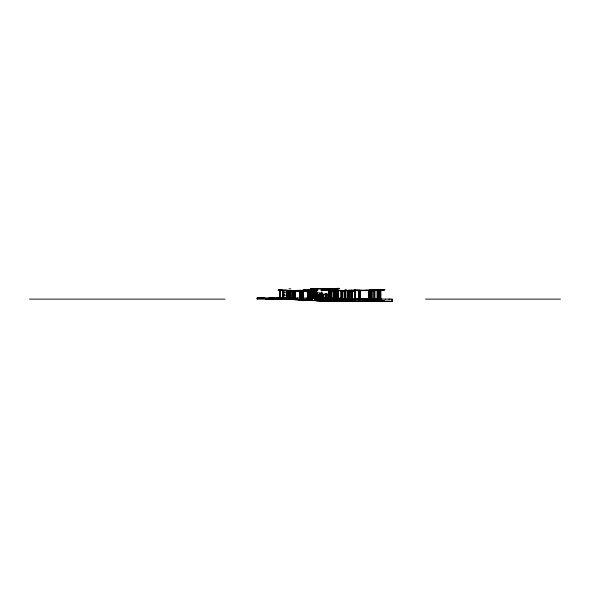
<?xml version="1.0" encoding="UTF-8"?>
<svg xmlns="http://www.w3.org/2000/svg" width="590" height="590" viewBox="0 0 590 590"><rect width="100%" height="100%" fill="white"/><g stroke="black" fill="none" stroke-linecap="round" stroke-linejoin="round"><path stroke-width="0.89" d="M353.403 301.35L352.363 301.32L392.136 301.401L392.136 299.115L388.751 299.115M359.177 300.443L359.192 299.875L359.207 300.952M310.709 289.683L310.561 288.635L310.554 289.019L339.206 288.724L337.451 288.82M310.502 289.469L310.539 288.923M309.986 298.828L310.163 298.747M372.961 299.034L367.128 299.078L366.53 300.517L366.759 299.55L365.815 299.705M366.582 300.325L366.67 299.838M366.552 300.273L366.434 300.863L366.582 300.17M366.685 299.956L367.563 299.565M366.7 299.868L368.706 299.373M366.722 299.808L366.279 299.691M373.426 299.558L370.911 300.133M366.427 300.878L366.058 301.401M329.375 292.684L329.508 292.161M369.709 289.838L369.392 290.376A6.291 0.479 3.8 0 1 369.06 290.472L366.346 290.582M369.392 290.361A8.349 0.826 8 0 0 369.524 290.258L370.055 289.461L369.731 289.801M329.663 291.777L329.235 292.92M370.822 300.015L370.822 299.978A7.449 0.826 2.1 0 1 371.553 299.661M329.109 293.319L329.058 293.26A30.208 6.269 36.1 0 1 328.829 293.429M316.247 292.316L316.026 292.574M310.561 288.613L339.206 288.584L337.451 288.687M370.1 289.41L370.631 289.41A5.598 0.472 -1.3 0 0 370.395 289.638M370.1 289.543L380.948 289.594L380.38 289.727M316.093 292.367L314.61 293.761M384.252 301.173L384.724 300.974L378.935 301.32M315.952 292.515L312.774 294.469L320.665 294.285M323.342 300.974L323.342 294.388L327.605 294.13L328.888 293.473M328.866 293.628L328.888 293.614A30.208 6.276 37.2 0 0 328.991 293.422M276.231 298.319L277.617 298.053M328.792 293.555L328.335 293.805M314.566 293.65L312.774 294.336L315.724 294.299M368.669 299.447L368.182 299.499M317.604 300.62L312.302 300.413L313.12 300.48M368.625 299.3L369.023 299.027L368.544 299.101M330.341 301.114L334.117 300.494M331.676 300.826L331.499 300.885M331.558 300.812L331.978 300.664L331.558 300.863M322.745 299.514L326.115 299.838M269.955 298.149L271.245 298.053M380.875 289.513L380.203 289.616M322.811 299.491L323.386 299.514A9.477 0.767 -1.3 0 1 325.223 299.314L326.661 299.255A6.756 0.524 0.5 0 1 327.384 299.219L331.831 299.115M309.632 298.887L309.138 299.049M312.98 300.435L312.125 300.317M330.843 301.092L390.344 301.32M309.521 298.916L308.305 299.174L308.666 299.071M321.734 290.147L323.851 290.066M383.618 301.387L383.618 301.306A7.301 0.391 0.4 0 1 379.429 301.328A7.301 0.391 0.4 0 0 383.581 301.306L384.496 301.077M332.384 300.62L332.989 300.546M310.628 298.053C308.268 300.826 294.484 298.437 289.543 299.226M343.203 290.848L344.759 290.627L344.796 299.558M343.203 290.988L344.531 290.796M339.405 290.568L339.486 290.582A22.531 1.305 -2 0 1 339.958 290.693L342.938 290.892M342.938 291.025L339.906 290.804M342.613 290.936L342.62 301.357L347.834 301.394M369.089 290.31L368.986 290.324A8.349 0.76 6.2 0 1 368.588 290.369M368.986 290.464L369.163 300.413M333.357 289.181L334.014 289.093M333.357 289.314L334.331 289.181M333.026 289.358L324.707 290.044M332.686 289.27L324.707 289.904M380.24 289.749L377.821 289.83M330.481 301.099L336.248 301.202M379.407 289.683A12.766 0.369 -4 0 0 379.849 289.631L373.699 290.258M379.621 289.823L374.141 290.369M324.471 299.255L325.415 299.152M326.735 299.042A10.989 1.195 0.3 0 0 325.503 299.167L325.415 299.204M373.005 299.55L373.212 299.528M380.307 299.152L380.867 299.108L380.085 299.159M323.386 299.514L325.282 299.351A9.477 0.767 -1.3 0 0 323.379 299.565M332.2 290.546L337.635 290.553M346.581 290.413L346.861 290.383A11.431 1.283 -3.8 0 1 354.288 290.037M331.882 299.506L332.642 299.381M330.857 299.609L331.882 299.455M332.642 299.432L333.151 299.329M309.625 298.208L310.222 298.4M332.9 299.41L334.759 299.182M373.632 299.484L373.942 299.455M373.839 299.462L374.856 299.373M331.115 299.528L330.076 299.676M333.416 299.359L335.319 299.145M373.957 299.506L376.096 299.278M310.141 289.815L309.728 289.845M374.222 299.477L374.997 299.41M332.377 290.391L335.828 290.346M367.747 299.543L367.371 299.632M329.81 299.646L329.264 299.742M373.374 301.276L370.439 301.394L371.132 301.284M375.469 299.381L376.324 299.314M369.856 301.401L372.423 301.32M327.037 299.049L327.258 298.983A7.309 0.797 0.3 0 1 327.509 298.968L328.438 298.916M380.727 299.108L380.189 299.049L380.793 299.049M359.664 301.409L359.524 301.401M307.818 291.231L312.567 290.959M367.378 299.049L367.74 298.96M307.538 291.246L293.437 291.032M383.662 301.166L382.858 301.261M373.168 290.265L372.438 290.317L373.618 290.265M334.648 298.643L335.717 298.584L334.088 298.732M371.442 301.269L372.172 301.401M377.29 289.483L380.845 289.417M373.448 290.273L376.309 290.088M336.743 298.577L336.92 288.724M377.017 289.498L372.474 289.565M376.944 290.059L383.972 289.845M370.387 290.258L384.909 289.801L380.181 289.756M380.189 290.022L372.438 290.457L372.873 290.442M371.486 301.32L371.877 301.247M309.042 289.882L303.275 290.125M306.667 299.292L306.394 299.307M301.04 290.228L295.295 290.479M301.04 290.369L295.295 290.612M330.201 301.18L338.188 301.328M366.589 299.624L366.132 299.698M377.084 299.278L377.902 299.189M377.202 299.27L379.746 299.174M383.375 301.18L382.858 301.202M303.82 290.236L310.679 289.845A6.726 0.391 2.8 0 0 310.546 289.705M368.138 290.391L366.346 290.442M325.274 299.853L327.369 299.794A15.554 2.021 1.6 0 0 329.095 299.654M372.71 290.162L371.752 290.206M384.702 289.675L382.468 289.705M327.199 299.868L342.967 299.27M380.004 299.159L375.004 299.101M360.778 301.313L360.357 301.409L361.228 301.401M371.752 290.066L370.387 290.118M383.972 289.705L384.65 289.668M328.755 298.96L329.397 298.879M360.468 301.387L360.099 301.401L361.397 301.291M312.28 291.099L300.524 291.63L289.491 290.774M277.698 298.053L279.505 298.024M329.072 298.946L329.721 298.865M366.132 299.639L365.321 299.727M378.138 299.233L378.596 299.159M378.367 299.226L379.355 299.13L379.326 289.483M367.858 301.313L367.238 301.225L368.212 301.298M369.842 290.14L369.288 290.162M377.239 289.985L377.821 289.97M338.66 298.429L343.033 298.385M329.721 298.923L330.695 298.835M338.66 298.481L339.545 298.459M330.046 298.909L331.019 298.82M340.695 298.806L343.122 298.665L340.489 298.54M360.822 298.968L360.202 298.96L360.623 298.96M365.859 299.705L364.827 299.735M295.007 290.619L295.015 299.278M324.5 294.218L323.298 294.255M306.107 299.255L305.517 299.329M333.166 299.078L340.511 298.813M334.036 300.487L336.779 300.642M359.081 301.409L362.437 301.261M294.72 290.494L288.776 290.538M294.72 290.634L288.776 290.678M380.181 289.889L382.468 289.838M305.812 299.27L305.214 299.337M326.115 299.897L326.277 299.838A10.45 1.21 1.2 0 0 326.963 299.764A10.45 1.21 1.2 0 1 326.285 299.838M362.437 301.32L364.192 301.225M362.415 301.32L362.82 301.313M323.851 289.926L322.029 289.985L323.659 290.125M363.978 299.757L364.981 299.735M362.577 301.313L363.691 301.291M372.445 301.284L372.991 301.225M365.815 290.457L355.468 290.634M365.815 290.59L358.27 290.723M366.737 290.228L364.074 290.258M294.277 298.016L291.563 298.024M304.27 299.351L305.214 299.285M338.454 299.012L339.132 299.005M334.405 300.48L335.437 300.509M363.882 301.284L364.672 301.217M366.442 290.369L363.86 290.258M322.642 294.263L321.668 294.277M322.642 294.403L321.668 294.417M363.809 299.705L362.599 299.772M364.399 301.276L364.922 301.217M354.339 290.022L359.509 290.096M354.339 290.155L363.573 290.258M328.652 290.088A25.879 2.294 -3.1 0 1 329.331 290.088L326.41 290.14M326.41 290.273L327.885 290.258M354.929 290.641L349.11 290.634M354.929 290.781L349.11 290.767M340.725 298.429L341.389 298.422M363.624 299.764L360.999 299.779A16.97 1.556 0 0 1 358.373 299.757M330.105 301.121L329.751 301.173M355.984 301.401L347.436 301.387M372.873 301.276L373.477 301.276M273.089 298.016L275.456 298.009M266.238 299.071L266.687 299.064M363.293 299.713L362.245 299.772M365.173 301.269L365.594 301.21M321.388 294.417L321.388 300.9M328.542 290.251L329.308 290.251M321.1 294.285L315.451 294.44M321.1 294.417L320.525 294.425M257.122 299.093L257.122 298.016L259.836 298.016M275.722 298.894L265.788 298.887L268.48 298.887M279.365 298.024L279.808 298.024M275.464 298.894L273.185 298.901M370.255 299.019L369.642 299.078L380.108 299.101M325.695 290.14L323.733 290.125M279.645 298.024L280.936 298.016M266.09 299.123L266.687 299.115M366.021 301.21L367.681 301.409M367.032 301.401L373.949 301.35M359.126 301.409L357.791 301.401M367.769 301.35L367.275 301.401M365.756 301.401L370.844 301.409M325.555 290.28L323.733 290.265M268.774 298.016L269.955 298.016M289.1 298.024L293.193 298.016M311.97 298.186L319.795 298.179M275.626 298.887L275.803 298.887A10.436 0.398 0 0 0 276.577 298.887L276.562 298.887M266.96 299.123L267.86 299.071M339.132 299.056L342.591 299.093M353.934 301.401L356.242 301.313M357.488 301.313L358.521 301.313M386.62 301.401L389.548 301.401M391.642 301.32L390.727 301.401M354.31 301.401L355.121 301.401L355.092 290.14M355.903 301.401L358.521 301.394M366.412 301.401L367.135 301.401M378.596 301.32L378.964 301.313M389.223 301.401L390.418 301.401M390.565 301.401L392.136 301.32L392.136 299.13M390.949 301.394L392.136 301.394M257.122 298.016L297.618 298.024M310.724 298.186L311.97 298.134M378.478 299.049L376.472 299.101M379.51 299.049L379.923 299.049M385.366 299.115L390.027 299.115M29.5 299.115L225.019 299.115M257.122 299.115L268.369 299.13M268.059 299.123L270.648 299.123M425.486 299.115L560.5 299.115M368.979 301.35L367.408 301.401M378.234 301.261L376.848 301.313M374.584 301.401L375.823 301.401M261.06 298.016L264.962 298.024M276.209 298.009L286.998 298.024M297.205 298.024L303.85 298.031M317.811 298.127L320.82 298.186M261.621 298.216L257.122 298.208L259.091 298.23M259.283 298.23L263.752 298.216M272.086 298.901L268.561 298.887M370.432 299.019L371.287 299.027M377.069 299.049L374.532 299.086L374.591 289.653M378.455 299.108L381.988 299.108M266.466 299.071L266.857 299.064M274.387 299.071L267.86 299.123L268.959 299.13M381.59 299.108L385.808 299.115M387.143 301.313L388.028 301.401L383.286 301.387M388.154 301.32L389.039 301.32M356.094 301.401L356.478 301.401M356.67 301.401L358.337 301.409M351.153 301.401L354.162 301.401M369.642 301.401L367.511 301.409M306.962 298.038L308.002 298.046M303.267 298.031L307.751 298.038M263.022 298.216L264.342 298.223L263.885 298.216M374.318 299.042L373.654 299.093M276.068 299.071L279.203 299.137M335.902 301.217L350.128 301.313M359.502 301.313L359.649 290.391M344.951 301.379L350.239 301.401M353.211 301.401L353.794 301.401M330.289 290.11L341.772 290.523M330.289 290.243L335.968 290.487M363.573 290.398L359.509 290.228M307.582 298.038L310.827 298.053M322.383 298.134L329.316 298.179M332.465 298.193L336.182 298.274M370.793 299.019L373.153 299.078M375.262 299.093L371.818 299.071L371.811 289.506M268.192 299.071L270.427 299.078M278.79 299.086L287.05 299.145M271.511 299.145L265.5 299.115L276.74 299.13M280.154 299.145L280.84 299.145M301.284 299.359L300.775 299.3M377.187 301.261L381.162 301.379M333.778 301.129L330.599 301.195L339.11 301.239M366.198 301.21L367.201 301.276M335.459 301.217L330.599 301.195L335.636 301.276M344.368 301.32L344.848 301.328M346.773 301.306L339.398 301.335M349.546 301.18L354.797 301.284M366.191 301.261L366.751 301.269M309.861 298.053L314.079 298.075L314.131 288.724M334.242 298.26L321.86 298.134L321.852 293.872M266.916 299.123L274.881 299.167M280.678 299.145L285.56 299.182M343.741 301.291L341.949 301.276M335.371 298.216L336.447 298.282M312.988 298.068L316.225 298.098M342.104 298.334L342.856 298.437L342.48 298.348M368.934 299.056L361.375 298.894M271.887 299.145L276.57 299.182M341.116 301.298L341.868 301.306M340.755 301.35L345.725 301.379L345.711 290.605M317.87 298.112L318.394 298.12M315.798 298.09L320.554 298.142M361.434 298.894L364.819 298.931M285.317 299.182L288.215 299.211M373.839 301.225L374.893 301.291M341.389 301.269L337.288 301.313M336.964 298.23L337.709 298.297M336.706 298.23L337.465 298.289M368.204 298.968L360.519 298.968M361.434 298.975L368.204 299.049M340.511 299.005L341.905 299.027M287.75 299.152L290.538 299.233M275.847 299.174L278.281 299.204M324.928 299.904L324.161 299.831M340.755 301.298L338.734 301.328M337.709 298.238L338.409 298.304M320.274 298.142L322.516 298.171M264.696 298.23L265.175 298.274M277.411 299.196L279.188 299.219M375.69 301.247L376.442 301.401M336.639 301.298L339.161 301.328M337.945 298.245L338.638 298.311M323.593 298.186L324.109 298.193M321.631 298.156L324.625 298.201M278.215 299.204L280.508 299.241M374.576 301.232L375.373 301.247M375.056 301.291L375.542 301.298M336.293 301.298L336.905 301.306M338.638 298.252L339.08 298.319M323.711 298.186L326.742 298.238M358.381 298.931L352.053 298.813M357.562 298.916L359.081 298.946M280.014 299.233L283.281 299.285M280.184 299.233L281.268 299.255M340.43 301.35L337.782 300.797A8.644 0.59 2.1 0 0 337.001 300.635M338.859 298.26L339.287 298.319M325.68 298.223L327.612 298.252M355.217 298.879L355.748 298.887M355.453 298.879L357.326 298.916M358.241 299.75L355.571 299.683M357.887 299.742L358.381 299.757M281.666 299.204L283.687 299.241M339.493 298.267L341.286 298.311M339.287 298.267L339.796 298.334M282.02 299.263L284.026 299.307M332.177 301.225L332.967 301.239M323.659 290.265L321.734 290.169M330.267 298.304L334.183 298.393M349.737 298.761L353.108 298.835M282.433 299.278L285.678 299.337M340.091 298.282L340.459 298.289M337.812 298.474L334.058 298.393L334.073 288.724M344.885 298.651L348.358 298.732M347.834 298.717L349.944 298.769M356.537 299.654L357.385 299.676M283.871 299.3L287.596 299.381M336.204 290.228L347.488 290.59M336.226 298.437L336.757 298.452M337.288 298.466L345.725 298.665M347.436 299.351L345.482 299.307A20.598 1.328 0.3 0 0 342.982 299.255M284.542 299.322L286.947 299.381M287.566 299.381L289.469 299.425M330.961 301.195L326.742 301.092L329.006 301.151M285.855 299.351L287.396 299.388M289.454 299.373L299.919 299.705M327.988 301.121L329.124 301.151M293.164 299.528L297.891 299.654M299.58 299.698L301.32 299.75L301.424 290.413M288.768 299.425L286.659 299.366L286.622 290.487M329.006 301.099L329.618 301.173M287.95 299.41L289.277 299.447M328.143 301.07L314.146 300.531M327.089 301.099L325.953 301.062L325.99 293.326M336.167 290.354L337.635 290.413M282.529 290.31L278.244 290.132L279.564 290.265M301.32 299.698L302.309 299.779M288.908 299.44L293.857 299.609L293.916 291.121M347.488 290.723L344.11 290.605M380.535 300.723L378.212 300.642M379.2 300.679L380.196 300.708M289.852 299.469L290.877 299.499M323.881 300.937L325.4 300.989M324.625 301.018L326.233 301.07L326.211 293.311M286.268 290.619L285.169 290.575M356.043 299.698L355.394 299.617M377.556 300.568L378.544 300.598M302.257 299.727L306.549 299.963A17.685 0.885 2.1 0 1 308.216 300.052L310.93 300.214M290.796 299.499L291.733 299.528M324.013 301.003L325.112 301.033M371.309 300.163A4.506 0.465 0.2 0 0 371.766 300.214L384.695 301.003M302.604 299.735L303.29 299.764L303.29 290.811M285.715 290.464L284.631 290.42M321.24 300.834L322.251 300.87M328.645 301.062L330.194 301.121M321.24 300.893L322.73 300.952M354.922 299.661L349.951 299.44M292.987 299.572L295.435 299.676M300.104 299.875L298.326 299.794M309.654 300.31L294.609 299.632M320.06 300.716L327.317 301.011M305.237 300.133L333.505 301.247M376.427 300.576L376.265 300.517A23.143 2.618 -0.2 0 1 375.675 300.472M311.822 300.465L312.272 300.487M319.869 300.834L316.764 300.649M319.972 300.841L320.724 300.878M295.096 299.654L302.146 299.978M318.143 300.76L315.753 300.657M354.752 299.646L354.125 299.558M311.159 300.435L312.884 300.413L311.269 300.244M311.218 300.384L311.631 300.457M317.693 300.745L318.453 300.775M302.419 299.993L302.965 300.015M315.458 300.642L316.941 300.708M312.84 300.524L316.188 300.679M375.314 300.524L374.702 300.443M353.816 299.602L350.187 299.344M301.424 299.941L314.079 300.576M353.506 299.587L352.901 299.55M283.045 290.479L280.825 290.346M349.877 299.329L350.49 299.418M351.994 299.506L352.599 299.536M335.341 300.443L336.057 300.553L335.651 300.465M308.666 300.015L309.603 300.126M309.603 300.074L311.181 300.236M280.154 290.169L280.044 299.196M309.905 300.089L310.488 300.126M279.564 290.132L278.244 290.022L291.195 290.804M310.76 300.148L311.151 300.229M311.269 300.185L312.796 300.399M323.121 299.742L323.519 299.853M384.016 300.841L384.584 300.915M371.766 300.273A4.506 0.465 0.2 0 1 371.309 300.214L370.94 300.148L371.914 300.295M339.516 301.261L339.073 301.106M339.132 301.18L338.439 300.907M316.579 291.298L315.038 290.959A5.258 0.87 0 0 0 314.02 290.944A6.874 1.136 0 0 0 312.56 290.951M316.594 291.526L316.594 291.556A16.815 3.503 -10.7 0 1 316.705 292.168M380.845 289.978L380.845 300.686M380.624 289.985L380.624 300.686M379.104 289.476L379.149 301.276M378.935 289.948L378.935 301.276M377.718 289.742L377.718 299.174M377.497 289.734L377.497 299.174M377.371 290.051L377.371 301.07M377.15 290.066L377.15 301.07M374.805 289.646L374.805 299.101M374.68 290.28L374.68 300.428M374.458 290.287L374.458 300.428M374.156 290L374.156 299.278M373.935 290L373.935 299.278M372.032 289.498L372.032 299.093M371.206 289.557L371.206 299.123M370.985 289.565L370.985 299.123M369.945 290.398L369.945 299.521M369.812 290.405L369.812 300.753M369.724 290.405L369.724 299.521M369.598 290.413L369.598 300.753M369.03 290.369L369.03 301.121M368.942 290.472L368.942 300.413M368.816 290.369L368.816 301.121M360.387 290.59L360.387 300.435M360.173 290.59L360.173 300.435M359.561 290.487L359.561 301.033M359.435 290.391L359.391 301.298M359.347 290.487L359.347 301.033M359.045 290.686L359.045 300.059M358.823 290.686L358.823 300.059M355.438 290.243L355.438 301.372M355.217 290.243L355.217 301.372M354.87 290.14L354.87 301.401M354.656 290.509L354.656 300.952M354.435 290.509L354.435 300.952M352.4 290.656L352.4 300.288M352.178 290.656L352.178 300.288M351.485 290.767L351.485 299.919M351.308 290.192L351.308 301.401M351.094 290.199L351.094 301.401M349.877 290.287L349.877 301.387M349.656 290.295L349.656 301.387M348.447 290.553L348.447 300.782M348.225 290.553L348.225 300.782M347.753 290.523L347.753 301.166M347.532 290.531L347.532 301.166M345.755 290.59L345.755 300.435M345.534 290.59L345.489 301.379M344.575 290.693L344.575 299.558M342.842 290.936L342.842 301.357M341.19 290.841L341.19 301.121M340.976 290.855L340.976 301.114M338.498 290.531L338.498 300.48M338.284 290.531L338.284 300.48M338.063 290.472L338.063 299.698M337.849 290.464L337.849 299.698M336.706 288.724L336.706 298.452M335.636 288.731L335.636 298.452M335.415 288.731L335.415 298.444M334.619 288.724L334.619 298.4M334.397 288.724L334.397 298.4M333.704 288.812L333.704 298.466M333.483 288.812L333.483 298.466M331.882 289.056L331.882 298.54A14.425 0.774 -1.1 0 1 329.552 298.599M331.661 289.056L331.661 298.533M330.702 288.724L330.702 298.319M330.481 288.724L330.548 300.465M330.466 290.273L330.466 299.986M330.245 290.265L330.334 300.465M329.95 288.724L329.95 298.311M329.729 288.724L329.729 298.304M328.593 291.644L328.593 300.937M328.379 291.652L328.379 300.937M327.081 294.373L327.081 298.909M326.86 294.373L326.86 298.909M326.358 288.724L326.358 290.45M326.358 293.909L326.358 298.23M326.137 288.724L326.137 290.45M326.137 293.909L326.137 298.23M325.687 294.1L325.687 301.055M325.599 294.137L325.599 298.688M325.466 294.108L325.466 301.048M325.385 294.13L325.385 298.688M325.296 294.115L325.296 300.376M323.689 294.388L323.689 300.539M323.556 294.388L323.556 300.981M323.468 294.388L323.468 300.531M322.066 293.872L322.066 298.164M321.948 292.102L321.948 300.804M321.734 292.102L321.734 300.797M321.152 289.189L321.152 290.877M321.211 294.063L321.211 300.893M320.997 294.071L320.997 300.885M320.886 293.709L320.886 299.226M320.665 293.709L320.665 299.219M320.451 294.484L320.451 299.019M320.341 294.535L320.341 299.772M320.23 294.476L320.23 299.012M320.119 294.535L320.119 299.772M319.869 293.857L319.869 298.134M319.684 294.307L319.78 300.834M319.647 293.857L319.559 300.826M319.463 294.307L319.463 298.813M319.131 294.366L319.131 299.477M318.917 294.358L318.917 299.477M318.784 294.447L318.784 300.789M318.563 294.447L318.563 300.782M317.722 289.122L317.722 290.804M317.722 294.174L317.722 298.385M317.509 289.122L317.509 290.804M317.509 294.174L317.509 298.385M317.391 292.588L317.391 300.671M317.258 294.462L317.258 300.723M317.169 292.596L317.169 300.664M317.044 294.469L317.044 300.716M316.594 291.556L316.594 291.423A16.815 3.363 -13.2 0 1 316.1 292.139M316.542 293.835L316.542 298.098M316.329 288.724L316.329 298.098M315.407 290.811L315.407 300.244M315.296 290.096L315.296 299.41M315.185 290.811L315.134 300.627M315.075 290.096L315.075 299.403M314.913 294.292L314.913 300.612M314.61 294.469L314.61 300.598M314.389 294.469L314.389 300.59M314.345 288.724L314.345 298.083M313.983 289.425L313.983 298.525M313.762 289.425L313.762 298.525M313.061 289.078L313.061 298.341M312.84 289.078L312.84 298.341M312.309 288.724L312.309 298.083M312.228 289.852L312.28 299.816M312.088 288.724L312.058 299.808M312.007 289.845L312.007 298.857M311.83 288.768L311.83 298.149M311.608 288.768L311.608 298.142M310.414 290.022L310.414 299.093M310.2 290.022L310.2 299.093M309.868 290.147L309.868 299.418M309.647 290.155L309.647 299.418M308.282 290.966L308.282 300.03M308.002 290.147L308.061 300.022M307.788 290.147L307.788 299.285M303.068 290.811L303.068 299.779M302.191 290.457L302.191 299.506M301.977 290.464L301.977 299.506M301.593 291.195L301.593 299.823M301.21 290.42L301.21 299.359M300.059 290.612L300.059 299.55M299.838 290.619L299.838 299.543M295.229 290.641L295.229 299.285M294.299 290.759L294.299 299.469M294.078 290.752L294.078 299.469M293.695 291.099L293.695 299.572M292.161 290.841L292.161 299.491M291.947 290.826L291.947 299.491M290.627 290.686L290.627 299.278M290.405 290.678L290.405 299.278M289.425 290.605L289.425 299.351M289.203 290.597L289.203 299.344M288.104 290.627L288.104 299.403M287.883 290.612L287.883 299.396M286.408 290.472L286.408 299.344M283.827 290.464L283.827 299.211M283.613 290.457L283.613 299.211M282.846 290.287L282.846 299.278M282.625 290.28L282.625 299.27M279.83 290.214L279.83 299.196M279.66 290.169L279.66 299.211M279.446 290.162L279.446 299.211M271.835 298.075A21.211 0.465 1.4 0 1 273.686 298.053M271.252 298.282A24.301 0.708 3.1 0 1 271.901 298.274M276.644 298.916A10.414 0.59 -0.2 0 1 275.84 298.923M264.733 298.311A14.898 0.686 -2 0 1 264.925 298.334M274.225 298.245A20.989 0.693 3.6 0 1 270.353 297.699M276.135 298.562A74.591 3.835 12.4 0 1 276.275 298.334M296.954 298.444A35.857 0.553 0.8 0 1 294.617 298.415M303.806 299.196A18.297 1.32 1.2 0 1 301.011 299.189M308.142 299.152A7.884 0.738 1.7 0 1 306.763 299.255M303.4 300.73A37.118 2.331 -16.4 0 1 303.931 300.62M333.173 299.661A31.241 2.795 -8 0 1 334.508 299.565M340.887 297.788A28.512 1.895 -6.9 0 1 341.647 297.78M331.846 298.452A14.425 0.774 -1.1 0 1 329.552 298.54M325.503 299.108A10.989 1.195 0.3 0 1 326.735 298.983M335.223 299.123A9.978 1.276 1 0 1 338.048 298.99M343.225 298.547A19.536 1.94 0.9 0 1 352.591 299.056M377.025 299.432A25.134 2.662 4.2 0 1 378.028 299.388A25.134 2.662 4.2 0 0 377.025 299.491M370.741 299.469A18.172 2.648 5.1 0 1 371.398 299.337M374.798 300.472A11.756 1.246 0 0 1 372.128 300.288M377.784 300.539A38.402 4.668 -0.4 0 1 376.988 300.509M380.262 300.723A10.996 0.656 0.7 0 1 383.131 300.834M334.419 300.553A9.764 0.516 4.5 0 1 336.285 300.789A9.764 0.516 4.5 0 0 334.419 300.605M335.961 300.561A5.45 0.428 1.3 0 1 336.44 300.605M285.169 295.103A47.539 0.9 8.4 0 1 284.395 295M303.312 299.742A14.979 0.738 2.1 0 1 308.467 299.986M276.976 299.219A24.301 0.642 0.8 0 1 281.327 299.285M296.954 298.503A35.857 0.553 0.8 0 1 294.617 298.474M303.806 299.248A18.297 1.32 1.2 0 1 301.011 299.248M285.169 295.162A47.539 0.9 8.4 0 1 284.395 295.052M336.691 288.444A42.937 3.51 -15 0 1 339.302 288.274M328.623 290.324A14.101 0.59 -1.6 0 1 329.545 290.317M341.817 290.413A13.754 0.391 1.9 0 1 345.025 290.531M346.315 289.705A29.544 3.002 4 0 1 345.039 289.653M354.074 291.172A20.303 0.76 -1.7 0 1 349.708 291.195M380.55 289.734A9.816 0.369 -3 0 0 380.646 289.719A13.238 0.406 -3.8 0 1 380.152 289.793M371.906 290.634A11.062 0.56 -7.4 0 1 372.356 290.501M368.551 289.941A23.748 1.077 -1.8 0 1 375.594 289.609M373.315 291.18A20.421 3.098 1.1 0 1 368.551 291.423M348.292 291.209A11.431 0.487 -1.9 0 1 351.072 291.121M343.491 290.789A6.497 0.649 -4 0 1 346.168 290.398M339.619 290.693A19.064 1.114 -2.1 0 1 340.032 290.796M338.881 290.494A10.126 0.553 -1.3 0 1 339.774 290.693M334.088 292.293A14.617 2.006 4.7 0 1 337.288 292.22M330.083 291.836A39.183 8.784 27.2 0 1 330.363 291.689M316.454 291.541A7.854 1.586 -9.4 0 0 316.528 291.416L316.52 291.349A8.444 1.704 -6.1 0 1 316.528 291.401M314.898 291.077A1.925 0.369 -1.5 0 1 316.653 291.276M314.758 291.077A5.59 0.937 0 0 0 313.725 291.062A7.25 1.187 0 0 0 312.287 291.106M279.055 289.911A11.763 1.173 4.6 0 1 290.354 290.546M286.836 290.236A20.03 1.364 0.8 0 1 285.11 290.169M290.907 288.864A35.12 5.974 -1.7 0 1 288.945 288.842M298.002 290.818A26.934 0.457 -3 0 1 299.757 290.73M310.2 289.86A8.909 0.398 0.3 0 1 309.588 289.904M302.854 289.963A27.678 0.915 -3.3 0 1 305.509 289.852M286.666 292.293A34.316 9.064 -3.6 0 1 283.03 292.109M282.979 290.693A19.271 1.829 0.1 0 1 280.634 290.546M303.046 291.18A25.621 1.379 5.1 0 1 306.571 291.718M324.987 294.167A9.293 0.435 0.4 0 1 324.153 294.196M320.518 292.795A14.352 0.782 0.9 0 1 318.416 292.81M330.009 291.659A39.183 8.821 30.6 0 1 330.039 291.372M332.546 291.814A14.381 3.134 20.9 0 1 330.776 289.86M335.282 290.531A10.126 0.384 0.5 0 1 337.332 290.612M345.416 290.641A6.402 0.376 -5.1 0 1 346.957 290.464M367.799 290.029A15.842 1.047 -0.5 0 1 366.316 290.059M376.022 290.096A24.426 0.406 -2.6 0 1 376.671 290.059M351.795 291.652A29.544 4.823 5.5 0 1 349.9 291.637M330.112 290.022A14.101 0.723 -2 0 1 331.145 290.029M310.473 296.202A44.154 1.379 -10.4 0 1 312.176 295.907M375.867 299.248A24.389 2.581 4.1 0 1 376.693 299.189M347.599 299.314A18.622 1.482 0 0 1 350.172 299.403M333.335 299.093A12.316 0.671 0 0 1 331.978 299.137M327.148 298.274A27.553 0.428 0.8 0 1 329.677 298.319M270.323 298.422L265.581 298.422L270.279 298.4M355.733 301.32L354.605 301.32L355.733 301.401M274.697 299.115L274.18 299.108L276.105 299.182A33.748 1.121 0.8 0 0 274.719 299.115M276.651 298.031A20.126 0.634 3.4 0 0 276.644 298.068"/></g></svg>
